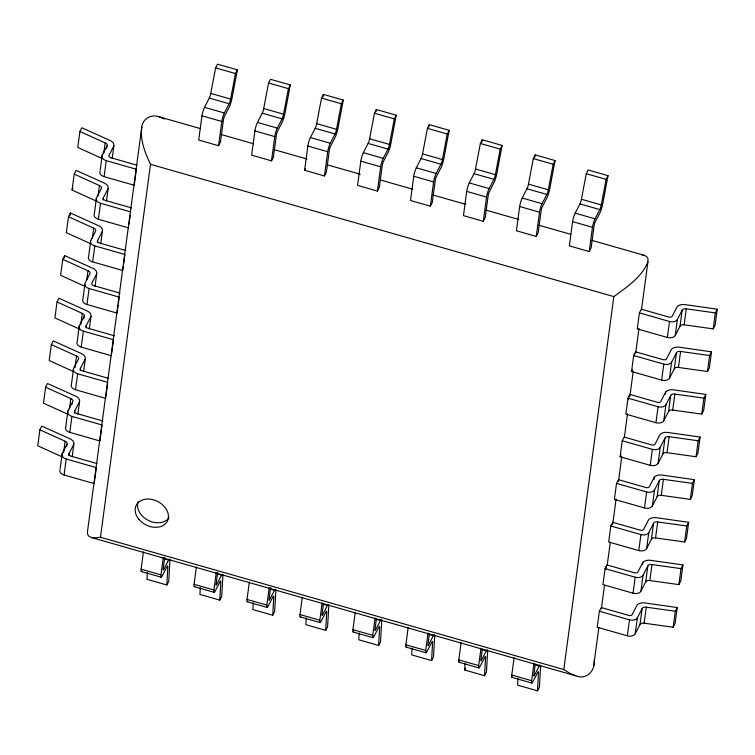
<?xml version="1.0" encoding="UTF-8"?>
<svg xmlns="http://www.w3.org/2000/svg" width="755" height="755" viewBox="0 0 755 755"><rect width="100%" height="100%" fill="white"/><g stroke="black" fill="none" stroke-linecap="round" stroke-linejoin="round"><path stroke-width="1.13" d="M641.486 309.776L647.913 261.909L647.998 258.814L646.686 256.568L644.024 255.256L592.099 240.43M147.357 572.516L146.97 579.321L166.827 584.993L168.743 581.293L169.913 561.069A7.937 1.359 -74.1 0 0 168.61 560.059L164.194 558.804M166.827 584.993L167.855 566.845A3.586 0.613 -74.1 0 0 167.015 566.703L162.24 575.952A6.285 1.076 -74.1 0 1 160.975 574.848L141.119 569.185L143.441 551.867M200.311 587.635L199.924 594.44L219.78 600.112L221.687 596.412L222.867 576.188A7.937 1.359 -74.1 0 0 221.555 575.178L217.147 573.923M219.78 600.112L220.8 581.963A3.586 0.613 -74.1 0 0 219.96 581.822L215.194 591.071A6.285 1.076 -74.1 0 1 213.929 589.966L194.073 584.304L196.394 566.986M253.255 602.754L252.878 609.559L272.734 615.231L274.641 611.531L275.82 591.307A7.937 1.359 -74.1 0 0 274.509 590.297L270.101 589.042M272.734 615.231L273.754 597.082A3.586 0.613 -74.1 0 0 272.914 596.941L268.138 606.19A6.285 1.076 -74.1 0 1 266.874 605.085L247.017 599.423L249.339 582.105M306.209 617.873L305.832 624.678L325.688 630.349L327.594 626.65L328.774 606.425A7.937 1.359 -74.1 0 0 327.462 605.416L323.046 604.16M325.688 630.349L326.707 612.201A3.586 0.613 -74.1 0 0 325.867 612.06L321.092 621.308A6.285 1.076 -74.1 0 1 319.827 620.204L299.971 614.542L302.293 597.224M359.163 632.992L358.776 639.796L378.632 645.468L380.539 641.769L381.719 621.544A7.937 1.359 -74.1 0 0 381.709 620.317M378.632 645.468L379.661 627.32A3.586 0.613 -74.1 0 0 378.812 627.178L374.046 636.427A6.285 1.076 -74.1 0 1 372.781 635.323L352.925 629.661L355.246 612.343M412.117 648.111L411.73 654.915L431.586 660.587L433.493 656.888L434.672 636.673A7.937 1.359 -74.1 0 0 434.654 635.436M431.586 660.587L432.606 642.439A3.586 0.613 -74.1 0 0 431.766 642.297L426.99 651.546A6.285 1.076 -74.1 0 1 425.726 650.442L405.869 644.779L408.2 627.462M487.607 650.555A7.937 1.359 -74.1 0 1 487.626 651.791L486.447 672.007L484.54 675.706L464.684 670.034L465.061 663.23M484.54 675.706L485.559 657.558A3.586 0.613 -74.1 0 0 484.719 657.416L479.944 666.665A6.285 1.076 -74.1 0 1 478.679 665.561L458.823 659.898L461.145 642.581M518.015 678.349L517.628 685.153L537.494 690.825L539.4 687.125L540.58 666.91A7.937 1.359 -74.1 0 0 540.561 665.674M537.494 690.825L538.513 672.677A3.586 0.613 -74.1 0 0 537.673 672.535L532.898 681.784A6.285 1.076 -74.1 0 1 531.633 680.68L511.777 675.017L514.098 657.699M141.789 126.963C140.005 139.996 144.988 152.765 150.509 164.316L100.472 537.249L95.404 537.881L91.468 537.541L88.807 536.22L87.495 533.983L87.58 530.888L141.789 126.963C142.686 118.375 151.925 113.778 159.635 116.95L200.434 128.595M91.468 537.541L575.857 675.848C586.39 680.453 595.789 670.204 594.185 659.832M72.159 456.775L73.848 444.223A7.937 5.068 7.6 0 0 69.847 438.74L41.799 426.122L39.892 429.812L37.75 445.799L61.929 456.766M77.878 414.155L79.568 401.603A7.937 5.068 7.6 0 0 75.566 396.12L47.518 383.502L45.611 387.192L43.469 403.179L67.648 414.146M83.597 371.536L85.287 358.984A7.937 5.068 7.6 0 0 81.285 353.491L53.237 340.882L51.331 344.573L49.188 360.56L73.367 371.526M89.317 328.916L91.006 316.354A7.937 5.068 7.6 0 0 87.004 310.871L58.956 298.253L57.05 301.953L54.907 317.94L79.086 328.906M95.036 286.296L96.725 273.735A7.937 5.068 7.6 0 0 92.723 268.252L64.675 255.634L62.769 259.333L60.626 275.311L84.805 286.287M100.755 243.676L102.444 231.115A7.937 5.068 7.6 0 0 98.443 225.632L70.394 213.014L68.488 216.713L66.346 232.691L90.525 243.667M96.244 201.047L72.065 190.071L74.207 174.094L76.113 170.394L104.162 183.012A7.937 5.068 7.6 0 1 108.163 188.495L106.474 201.056M112.193 158.437L113.882 145.875A7.937 5.068 7.6 0 0 109.881 140.392L81.833 127.774L79.926 131.474L77.784 147.452L101.963 158.427M64.373 257.917L64.675 255.634M70.092 215.298L70.394 213.014M60.173 468.459L62.165 453.613L66.94 444.365A3.586 2.284 7.6 0 0 65.119 441.26L39.892 429.812M67.884 410.994L65.742 426.981A6.285 4.02 7.6 0 0 69.79 432.37L99.905 440.967L102.048 424.989L71.933 416.392A6.285 4.02 7.6 0 1 67.884 410.994L72.659 401.745A3.586 2.284 7.6 0 0 70.838 398.64L45.611 387.192M51.331 344.573L76.557 356.02A3.586 2.284 7.6 0 1 78.378 359.125L73.603 368.374L71.461 384.352A6.285 4.02 7.6 0 0 75.509 389.75L105.624 398.347L107.616 383.512M57.05 301.953L82.276 313.4A3.586 2.284 7.6 0 1 84.098 316.505L79.322 325.754L77.18 341.732A6.285 4.02 7.6 0 0 81.229 347.13L111.344 355.728M84.89 284.276L82.899 299.112A6.285 4.02 7.6 0 0 86.948 304.51L117.063 313.108L118.139 305.114M68.488 216.713L93.714 228.161A3.586 2.284 7.6 0 1 95.536 231.266L90.76 240.515L88.618 256.492A6.285 4.02 7.6 0 0 92.667 261.891L122.782 270.488M74.207 174.094L99.433 185.541A3.586 2.284 7.6 0 1 101.255 188.646L96.48 197.886L94.337 213.873A6.285 4.02 7.6 0 0 98.386 219.271L128.501 227.868M100.207 170.111L102.199 155.266L106.974 146.017A3.586 2.284 7.6 0 0 105.153 142.921L79.926 131.474M63.59 452.679L65.119 441.26M69.46 408.917L70.838 398.64M75.028 367.44L76.557 356.02M80.747 324.82L82.276 313.4M86.778 279.916L87.995 270.781L62.769 259.333M92.337 238.438L93.714 228.161M98.056 195.809L99.433 185.541M103.775 153.189L105.153 142.921M66.629 446.649L66.94 444.365M72.348 404.029L72.659 401.745M83.786 318.789L84.098 316.505M106.663 148.301L106.974 146.017M66.213 459.012L96.329 467.609L94.186 483.596L64.071 474.989L66.213 459.012A6.285 4.02 7.6 0 1 62.165 453.613M69.79 432.37L71.933 416.392M75.509 389.75L77.652 373.772A6.285 4.02 7.6 0 1 73.603 368.374M81.229 347.13L83.371 331.152A6.285 4.02 7.6 0 1 79.322 325.754M86.948 304.51L89.09 288.523A6.285 4.02 7.6 0 1 85.041 283.134L89.817 273.886A3.586 2.284 7.6 0 0 87.995 270.781M92.667 261.891L94.809 245.904A6.285 4.02 7.6 0 1 90.76 240.515M98.386 219.271L100.528 203.284A6.285 4.02 7.6 0 1 96.48 197.886M136.211 170.404L134.22 185.249L104.105 176.651L106.247 160.664A6.285 4.02 7.6 0 1 102.199 155.266M68.771 455.756L69.073 453.472L73.848 444.223M74.49 413.127L74.792 410.852L79.568 401.603M80.209 370.507L80.511 368.223L85.287 358.984M85.928 327.887L86.23 325.603L91.006 316.354M97.367 242.648L97.669 240.364L102.444 231.115M103.086 200.028L103.388 197.744L108.163 188.495M111.646 353.444L113.486 339.75L83.371 331.152M118.441 302.83L119.205 297.13L89.09 288.523M122.933 269.346L123.395 265.92M123.697 263.637L124.924 254.501L94.809 245.904M128.963 224.443L130.19 215.307M201.953 115.798L198.707 140.043L218.563 145.715L220.469 142.015L223.395 120.177A2.775 0.472 -74.1 0 1 224.669 115.93L229.445 106.681A7.937 1.359 -74.1 0 0 232.04 98.103L237.372 69.847L217.506 64.175L215.6 67.874L210.768 93.412A3.586 0.613 -74.1 0 1 209.277 98.065L204.501 107.314A6.285 1.076 -74.1 0 0 201.953 115.798L221.81 121.47L218.563 145.715M160.975 574.848L163.297 557.539M164.75 557.265L163.203 568.76A2.775 0.472 -74.1 0 0 163.835 569.308L168.61 560.059M254.907 130.917L251.651 155.162L271.507 160.834L273.414 157.134L276.349 135.296A2.775 0.472 -74.1 0 1 277.623 131.049L282.398 121.8A7.937 1.359 -74.1 0 0 284.994 113.222L290.316 84.966L270.46 79.294L268.553 82.993L263.712 108.531A3.586 0.613 -74.1 0 1 262.23 113.184L257.455 122.433A6.285 1.076 -74.1 0 0 254.907 130.917L274.763 136.589L271.507 160.834M213.929 589.966L216.251 572.658M217.695 572.384L216.156 583.879A2.775 0.472 -74.1 0 0 216.789 584.427L221.555 575.178M304.605 170.281L307.861 146.036A6.285 1.076 -74.1 0 1 310.409 137.552L315.184 128.303A3.586 0.613 -74.1 0 0 316.666 123.65L321.507 98.112L323.414 94.413L343.27 100.085L337.947 128.341A7.937 1.359 -74.1 0 1 335.352 136.919L330.577 146.168A2.775 0.472 -74.1 0 0 329.303 150.415L326.368 172.253L324.461 175.953L304.605 170.281L305.558 168.431M266.874 605.085L269.205 587.777M324.461 175.953L327.717 151.708A6.285 1.076 -74.1 0 1 330.265 143.224L335.041 133.975A3.586 0.613 -74.1 0 0 336.522 129.322L341.364 103.775L343.27 100.085M270.649 587.503L269.101 598.998A2.775 0.472 -74.1 0 0 269.733 599.545L274.509 590.297M360.805 161.155L357.559 185.4L377.415 191.072L379.321 187.372L382.247 165.534A2.775 0.472 -74.1 0 1 383.521 161.287L388.296 152.038A7.937 1.359 -74.1 0 0 390.892 143.459L396.224 115.204L376.368 109.532L374.461 113.231L369.62 138.769A3.586 0.613 -74.1 0 1 368.129 143.422L363.363 152.67A6.285 1.076 -74.1 0 0 360.805 161.155L380.662 166.827L377.415 191.072M319.827 620.204L322.149 602.896M323.442 603.774L322.055 614.117A2.775 0.472 -74.1 0 0 322.687 614.664L327.462 605.416M413.759 176.274L410.503 200.519L430.359 206.19L432.275 202.491L435.201 180.653A2.775 0.472 -74.1 0 1 436.475 176.406L441.25 167.157A7.937 1.359 -74.1 0 0 443.846 158.578L449.168 130.322L429.312 124.651L427.405 128.35L422.564 153.888A3.586 0.613 -74.1 0 1 421.082 158.541L416.307 167.789A6.285 1.076 -74.1 0 0 413.759 176.274L433.615 181.946L430.359 206.19M372.781 635.323L375.103 618.015M376.396 618.892L375.009 629.236A2.775 0.472 -74.1 0 0 375.641 629.783L380.416 620.534A7.937 1.359 -74.1 0 1 381.652 620.034M466.713 191.393L463.457 215.637L483.313 221.309L485.22 217.61L488.155 195.772A2.775 0.472 -74.1 0 1 489.429 191.525L494.204 182.276A7.937 1.359 -74.1 0 0 496.799 173.697L502.122 145.441L482.266 139.769L480.359 143.469L475.518 169.007A3.586 0.613 -74.1 0 1 474.036 173.659L469.261 182.908A6.285 1.076 -74.1 0 0 466.713 191.393L486.569 197.064L483.313 221.309M425.726 650.442L428.057 633.134M429.35 634.011L427.962 644.355A2.775 0.472 -74.1 0 0 428.595 644.902L433.361 635.653A7.937 1.359 -74.1 0 1 434.521 634.955M519.666 206.511L516.411 230.756L536.267 236.428L538.173 232.729L541.109 210.89A2.775 0.472 -74.1 0 1 542.383 206.643L547.149 197.395A7.937 1.359 -74.1 0 0 549.744 188.816L555.076 160.56L535.22 154.888L533.313 158.588L528.472 184.126A3.586 0.613 -74.1 0 1 526.99 188.778L522.215 198.027A6.285 1.076 -74.1 0 0 519.666 206.511L539.523 212.183L536.267 236.428M478.679 665.561L481.001 648.252M482.294 649.13L480.907 659.474A2.775 0.472 -74.1 0 0 481.539 660.021L486.314 650.772A7.937 1.359 -74.1 0 1 487.371 649.942M572.611 221.63L569.364 245.875L589.221 251.547L591.127 247.848L594.053 226.009A2.775 0.472 -74.1 0 1 595.327 221.762L600.102 212.514A7.937 1.359 -74.1 0 0 602.698 203.935L608.03 175.679L588.173 170.007L586.258 173.707L581.426 199.244A3.586 0.613 -74.1 0 1 579.934 203.897L575.159 213.146A6.285 1.076 -74.1 0 0 572.611 221.63L592.467 227.302L589.221 251.547M531.633 680.68L533.955 663.371M535.248 664.249L533.86 674.592A2.775 0.472 -74.1 0 0 534.493 675.14L539.268 665.891A7.937 1.359 -74.1 0 1 540.042 665.042M575.857 675.848L570.006 673.394L563.796 669.534L613.834 296.602C626.773 287.108 641.703 277.368 647.913 261.909M599.366 611.239L597.224 627.226L627.339 635.823A6.285 4.02 7.6 0 0 635.2 633.832L639.976 624.583L642.118 608.596A3.586 2.284 7.6 0 1 646.261 607.19L675.31 611.239L677.216 607.548L645.025 602.962A7.937 5.068 7.6 0 0 637.116 605.048L632.341 614.296A2.775 1.774 7.6 0 1 628.415 615.297L601.273 607.548L599.366 611.239L629.481 619.836A6.285 4.02 7.6 0 0 637.343 617.845L642.118 608.596M605.085 568.619L602.943 584.606L633.058 593.203A6.285 4.02 7.6 0 0 640.919 591.203L645.695 581.963L647.837 565.976A3.586 2.284 7.6 0 1 651.98 564.57L681.029 568.619L682.935 564.929L650.744 560.342A7.937 5.068 7.6 0 0 642.835 562.428L638.06 571.677A2.775 1.774 7.6 0 1 634.134 572.677L606.992 564.929L605.085 568.619L635.2 577.216A6.285 4.02 7.6 0 0 643.062 575.225L647.837 565.976M610.804 525.999L608.662 541.977L638.777 550.584A6.285 4.02 7.6 0 0 646.639 548.583L651.414 539.334L653.556 523.357A3.586 2.284 7.6 0 1 657.699 521.95L686.748 525.999L688.654 522.309L656.463 517.722A7.937 5.068 7.6 0 0 648.554 519.808L643.779 529.057A2.775 1.774 7.6 0 1 639.853 530.048L612.711 522.3L610.804 525.999L640.919 534.597A6.285 4.02 7.6 0 0 648.781 532.605L653.556 523.357M616.524 483.379L614.381 499.357L644.496 507.955A6.285 4.02 7.6 0 0 652.358 505.963L657.133 496.715L659.275 480.737A3.586 2.284 7.6 0 1 663.418 479.331L692.467 483.379L694.373 479.689L662.182 475.103A7.937 5.068 7.6 0 0 654.274 477.188L649.498 486.437A2.775 1.774 7.6 0 1 645.572 487.428L618.43 479.68L616.524 483.379L646.639 491.977A6.285 4.02 7.6 0 0 654.5 489.986L659.275 480.737M620.1 456.737L622.243 440.76L624.149 437.06L651.291 444.808A2.775 1.774 7.6 0 0 655.217 443.817L659.993 434.569A7.937 5.068 7.6 0 1 667.901 432.483L700.093 437.06L697.95 453.047L696.044 456.747L666.995 452.698A3.586 2.284 7.6 0 0 662.852 454.095L658.077 463.343A6.285 4.02 7.6 0 1 650.215 465.335L620.1 456.737L621.054 454.887M627.962 398.14L625.819 414.118L655.935 422.715A6.285 4.02 7.6 0 0 663.796 420.724L668.571 411.475L670.714 395.497A3.586 2.284 7.6 0 1 674.857 394.091L703.905 398.14L705.812 394.44L673.62 389.863A7.937 5.068 7.6 0 0 665.712 391.949L660.936 401.188A2.775 1.774 7.6 0 1 657.01 402.189L629.868 394.44L627.962 398.14L658.077 406.737A6.285 4.02 7.6 0 0 665.938 404.737L670.714 395.497M631.539 371.498L633.681 355.511L635.587 351.821L662.73 359.569A2.775 1.774 7.6 0 0 666.656 358.568L671.431 349.32A7.937 5.068 7.6 0 1 679.34 347.243L711.531 351.821L709.389 367.808L707.482 371.498L678.434 367.449A3.586 2.284 7.6 0 0 674.29 368.855L669.515 378.104A6.285 4.02 7.6 0 1 661.654 380.095L631.539 371.498L632.492 369.648M639.4 312.891L637.258 328.878L667.373 337.476A6.285 4.02 7.6 0 0 675.234 335.484L680.01 326.236L682.152 310.248A3.586 2.284 7.6 0 1 686.295 308.852L715.344 312.9L717.25 309.201L685.059 304.624A7.937 5.068 7.6 0 0 677.15 306.7L672.375 315.949A2.775 1.774 7.6 0 1 668.449 316.949L641.306 309.201L639.4 312.891L669.515 321.488A6.285 4.02 7.6 0 0 677.377 319.497L682.152 310.248M605.736 569.053L606.038 566.769M628.453 399.716L628.915 396.29M634.332 355.954L634.634 353.67M612.409 524.583L612.711 522.3M593.713 665.834L598.875 627.301M601.386 608.624L604.519 585.276M607.18 565.429L610.314 542.081M612.824 523.404L616.108 498.895M618.458 481.379L621.752 456.869M624.413 437.022L627.547 413.674M629.897 396.158L633.181 371.649M635.691 352.962L638.985 328.453M627.339 635.823L629.481 619.836M633.058 593.203L635.2 577.216M638.777 550.584L640.919 534.597M644.496 507.955L646.639 491.977M650.215 465.335L652.358 449.357A6.285 4.02 7.6 0 0 660.219 447.366L664.995 438.117A3.586 2.284 7.6 0 1 669.138 436.711L698.186 440.76L700.093 437.06M655.935 422.715L658.077 406.737M661.654 380.095L663.796 364.118A6.285 4.02 7.6 0 0 671.657 362.117L676.433 352.868A3.586 2.284 7.6 0 1 680.576 351.471L709.624 355.52L711.531 351.821M667.373 337.476L669.515 321.488M642.533 564.712L642.835 562.428M653.972 479.472L654.274 477.188M665.41 394.223L665.712 391.949M635.2 633.832L637.343 617.845M640.919 591.203L643.062 575.225M646.639 548.583L648.781 532.605M652.358 505.963L654.5 489.986M658.077 463.343L660.219 447.366M663.796 420.724L665.938 404.737M669.515 378.104L671.657 362.117M675.234 335.484L677.377 319.497M662.852 454.095L664.995 438.117M674.29 368.855L676.433 352.868M639.976 624.583A3.586 2.284 7.6 0 1 644.119 623.177L646.261 607.19M645.695 581.963A3.586 2.284 7.6 0 1 649.838 580.557L651.98 564.57M651.414 539.334A3.586 2.284 7.6 0 1 655.557 537.938L657.699 521.95M657.133 496.715A3.586 2.284 7.6 0 1 661.276 495.318L663.418 479.331M666.995 452.698L669.138 436.711M668.571 411.475A3.586 2.284 7.6 0 1 672.714 410.069L674.857 394.091M678.434 367.449L680.576 351.471M680.01 326.236A3.586 2.284 7.6 0 1 684.153 324.829L686.295 308.852M644.119 623.177L673.167 627.226L675.31 611.239M649.838 580.557L678.887 584.606L681.029 568.619M655.557 537.938L684.606 541.986L686.748 525.999M661.276 495.318L690.325 499.366L692.467 483.379M696.044 456.747L698.186 440.76M672.714 410.069L701.763 414.118L703.905 398.14M707.482 371.498L709.624 355.52M684.153 324.829L713.201 328.878L715.344 312.9M677.216 607.548L675.074 623.526L673.167 627.226M682.935 564.929L680.793 580.906L678.887 584.606M688.654 522.309L686.512 538.287L684.606 541.986M694.373 479.689L692.231 495.667L690.325 499.366M705.812 394.44L703.669 410.427L701.763 414.118M717.25 309.201L715.108 325.188L713.201 328.878M322.989 96.678L323.414 94.413M375.943 111.797L376.368 109.532M428.887 126.915L429.312 124.651M481.841 142.034L482.266 139.769M534.795 157.153L535.22 154.888M221.81 121.47A6.285 1.076 -74.1 0 1 224.358 112.986L229.133 103.737A3.586 0.613 -74.1 0 0 230.624 99.084L235.456 73.537L237.372 69.847M274.763 136.589A6.285 1.076 -74.1 0 1 277.311 128.105L282.087 118.856A3.586 0.613 -74.1 0 0 283.569 114.203L288.41 88.656L290.316 84.966M380.662 166.827A6.285 1.076 -74.1 0 1 383.219 158.342L387.985 149.094A3.586 0.613 -74.1 0 0 389.476 144.441L394.318 118.894L396.224 115.204M433.615 181.946A6.285 1.076 -74.1 0 1 436.163 173.461L440.939 164.213A3.586 0.613 -74.1 0 0 442.421 159.56L447.262 134.012L449.168 130.322M486.569 197.064A6.285 1.076 -74.1 0 1 489.117 188.58L493.893 179.331A3.586 0.613 -74.1 0 0 495.374 174.679L500.216 149.131L502.122 145.441M539.523 212.183A6.285 1.076 -74.1 0 1 542.071 203.699L546.846 194.45A3.586 0.613 -74.1 0 0 548.328 189.798L553.17 164.25L555.076 160.56M592.467 227.302A6.285 1.076 -74.1 0 1 595.025 218.818L599.791 209.569A3.586 0.613 -74.1 0 0 601.282 204.916L606.114 179.369L608.03 175.679M72.065 190.071L73.018 188.221M113.882 145.875L109.107 155.124A2.775 1.774 7.6 0 0 111.136 157.823L137.146 165.241M96.725 273.735L91.95 282.983A2.775 1.774 7.6 0 0 93.979 285.683L119.988 293.11M464.684 670.034L465.637 668.184M642.061 255.077L644.024 255.256M215.6 67.874L235.456 73.537M268.553 82.993L288.41 88.656M321.507 98.112L341.364 103.775M374.461 113.231L394.318 118.894M427.405 128.35L447.262 134.012M480.359 143.469L500.216 149.131M533.313 158.588L553.17 164.25M586.258 173.707L606.114 179.369M210.768 93.412L230.624 99.084M263.712 108.531L283.569 114.203M316.666 123.65L336.522 129.322M369.62 138.769L389.476 144.441M422.564 153.888L442.421 159.56M475.518 169.007L495.374 174.679M528.472 184.126L548.328 189.798M581.426 199.244L601.282 204.916M209.277 98.065L229.133 103.737M262.23 113.184L282.087 118.856M315.184 128.303L335.041 133.975M368.129 143.422L387.985 149.094M421.082 158.541L440.939 164.213M474.036 173.659L493.893 179.331M526.99 188.778L546.846 194.45M579.934 203.897L599.791 209.569M204.501 107.314L224.358 112.986M257.455 122.433L277.311 128.105M310.409 137.552L330.265 143.224M363.363 152.67L383.219 158.342M416.307 167.789L436.163 173.461M469.261 182.908L489.117 188.58M522.215 198.027L542.071 203.699M575.159 213.146L595.025 218.818M307.861 146.036L327.717 151.708M220.838 134.418L253.708 143.809M274.112 149.632L306.983 159.022M327.377 164.845L360.248 174.226M380.652 180.058L412.39 189.118M432.794 194.941L465.656 204.322M486.003 210.135L518.732 219.478M539.051 225.283L570.657 234.305M150.509 164.316L613.834 296.602M106.247 160.664L136.362 169.262M131.427 207.87L105.417 200.443A2.775 1.774 7.6 0 1 103.388 197.744M100.528 203.284L130.643 211.881M633.681 355.511L663.796 364.118M125.707 250.49L99.698 243.063A2.775 1.774 7.6 0 1 97.669 240.364M622.243 440.76L652.358 449.357M114.269 335.73L88.259 328.302A2.775 1.774 7.6 0 1 86.23 325.603M108.55 378.349L82.54 370.922A2.775 1.774 7.6 0 1 80.511 368.223M77.652 373.772L107.767 382.37M102.831 420.969L76.821 413.542A2.775 1.774 7.6 0 1 74.792 410.852M97.112 463.589L71.102 456.171A2.775 1.774 7.6 0 1 69.073 453.472M100.472 537.249L563.796 669.534M375.999 619.279L380.416 620.534M428.953 634.398L433.361 635.653M481.907 649.517L486.314 650.772M534.851 664.636L539.268 665.891M141.355 571.544L161.211 577.207M194.309 586.663L214.165 592.326M247.253 601.782L267.11 607.445M300.207 616.901L320.063 622.564M353.161 632.02L373.017 637.682M406.105 647.139L425.962 652.801M459.059 662.258L478.915 667.92M512.013 677.377L531.869 683.039M159.635 116.95L164.505 118.988M194.865 586.191A6.285 1.076 -74.1 0 1 194.073 584.304M353.718 631.548A6.285 1.076 -74.1 0 1 352.925 629.661M300.764 616.429A6.285 1.076 -74.1 0 1 299.971 614.542M141.912 571.073A6.285 1.076 -74.1 0 1 141.119 569.185M247.81 601.31A6.285 1.076 -74.1 0 1 247.017 599.423M512.569 676.905A6.285 1.076 -74.1 0 1 511.777 675.017M459.616 661.786A6.285 1.076 -74.1 0 1 458.823 659.898M64.071 474.989A6.285 4.02 7.6 0 1 60.023 469.601M406.662 646.667A6.285 1.076 -74.1 0 1 405.869 644.779M169.082 517.637A17.469 13.099 27.3 0 1 148.14 520.289A17.469 13.099 27.3 0 1 138.165 501.679M104.105 176.651A6.285 4.02 7.6 0 1 100.056 171.253M138.845 519.261A17.469 13.099 27.3 0 0 167.327 521.195A17.469 13.099 27.3 0 0 149.245 499.093A17.469 13.099 27.3 0 0 138.845 519.261"/></g></svg>
